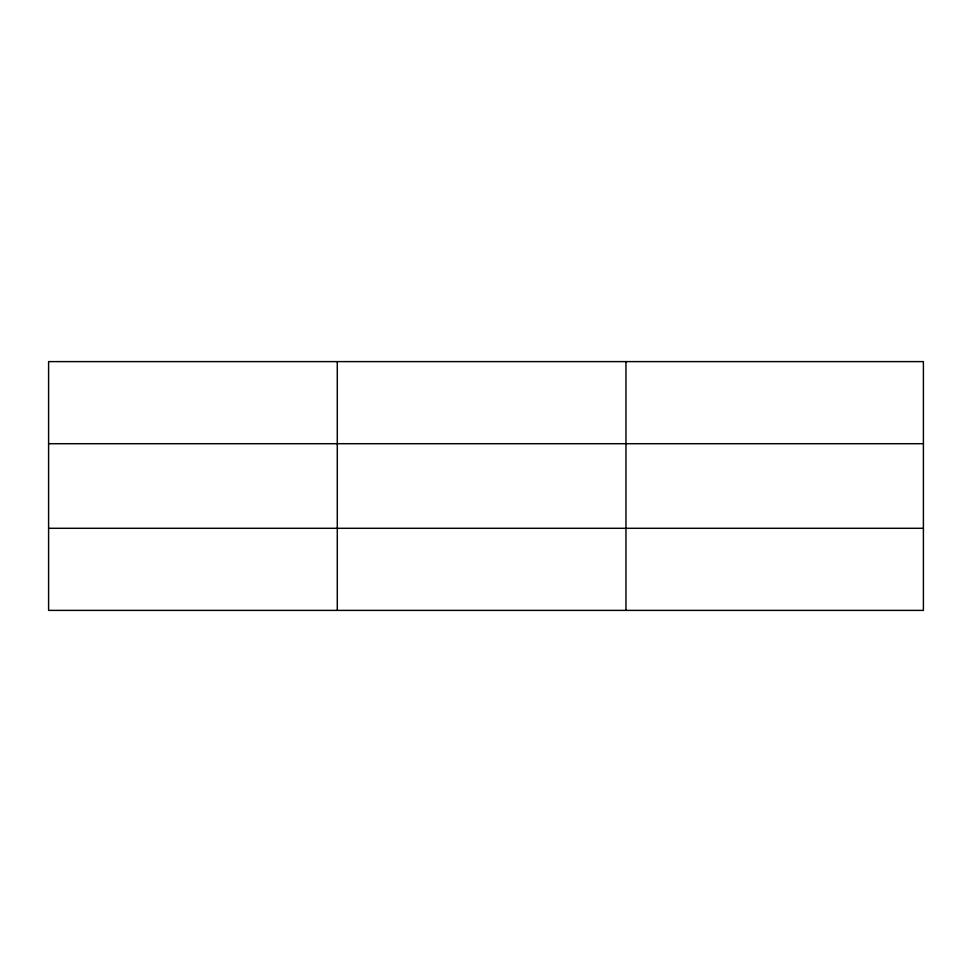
<?xml version="1.0" encoding="UTF-8"?>
<svg xmlns="http://www.w3.org/2000/svg" width="972" height="972" viewBox="0 0 972 972"><rect width="100%" height="100%" fill="white"/><g stroke="black" fill="none" stroke-linecap="round" stroke-linejoin="round"><path stroke-width="1.46" d="M337.284 361.608L337.284 610.392M625.968 361.608L625.968 610.392M923.4 443.706L923.4 361.608L48.6 361.608L48.6 610.392L923.4 610.392L923.4 443.706L48.6 443.706M48.6 528.294L923.4 528.294"/></g></svg>
